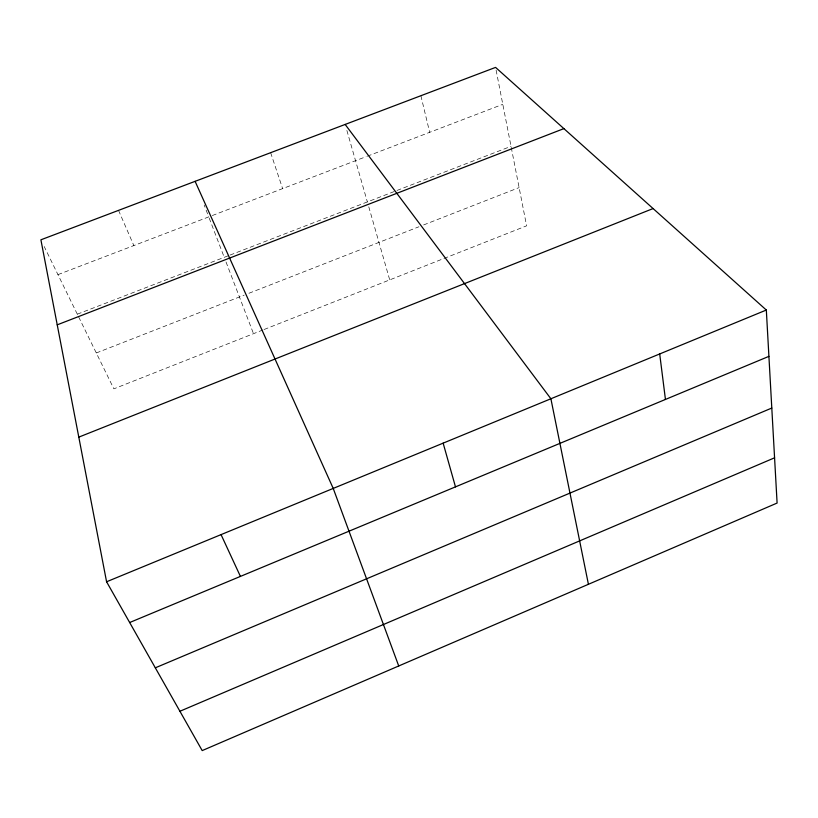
<?xml version="1.0" encoding="UTF-8"?>
<svg xmlns="http://www.w3.org/2000/svg" width="818" height="818" viewBox="0 0 818 818"><rect width="100%" height="100%" fill="white"/><g stroke="black" fill="none" stroke-linecap="round" stroke-linejoin="round"><path stroke-width="0.61" stroke-dasharray="4.09 3.07" d="M262.956 329.951L113.855 388.836L44.203 246.545M264.142 329.48L526.608 225.829L495.81 68.63M96.289 352.967L244.193 295.114M248.958 293.253L418.939 226.77M423.642 224.93L519.113 187.588M77.301 314.184L228.958 255.492M230.134 255.032L395.82 190.911M396.996 190.451L511.035 146.32M57.945 274.633L208.743 216.903L204.193 205.052M212.312 215.533L366.137 156.647M367.313 156.197L502.804 104.326M118.528 210.369L133.855 245.574M209.193 218.089L224.234 257.312M226.024 261.985L253.508 333.683M270.635 152.69L282.629 188.61M346.883 130.481L367.364 201.923M368.775 206.821L389.726 279.889M420.881 95.726L429.675 132.322"/><path stroke-width="1.23" d="M179.919 711.261L774.574 457.814M155.318 667.825L771.793 408.049M129.663 622.529L768.91 356.362M106.575 581.772L766.323 310.032L777.1 503.05L202.199 750.597L106.575 581.772L40.9 239.807L495.575 67.403L766.323 310.032M78.794 437.129L653.091 208.559M57.229 324.838L563.888 128.62M345.155 124.438L550.892 398.765L588.418 584.287M221.054 534.614L240.42 576.414M195.103 181.33L333.223 488.418L398.724 665.975M443.141 443.141L455.483 486.863M659.697 353.949L665.443 399.45"/></g></svg>
